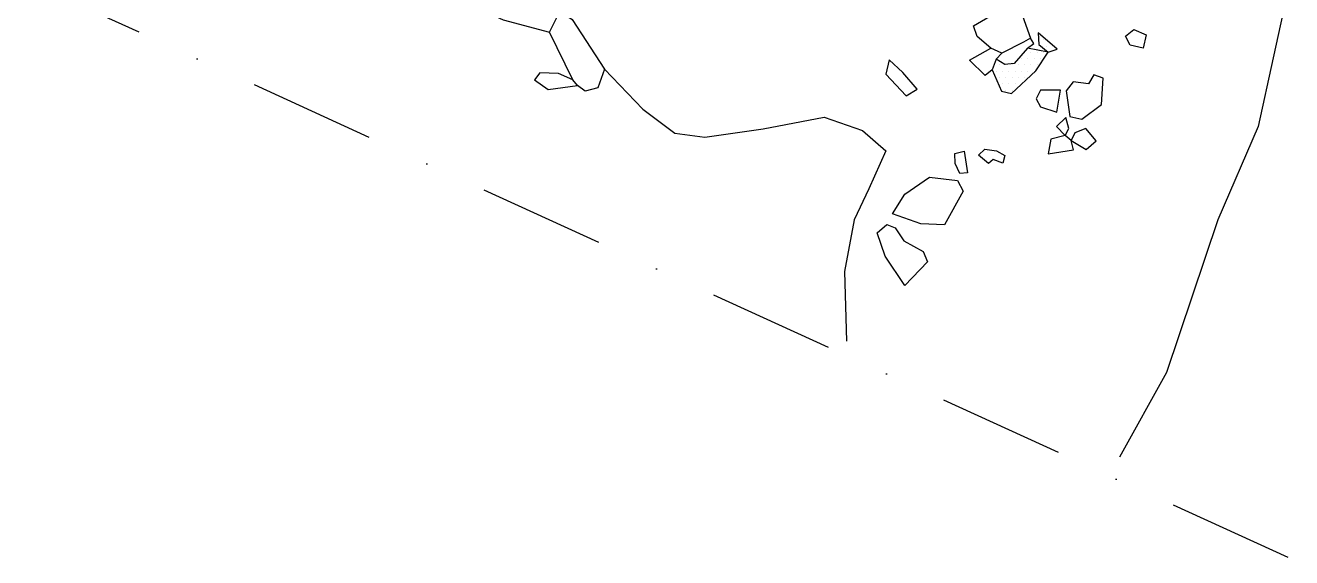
# Model space of a CAD drawing. Header units: metres. Extents: x 374 to 625, y -2083 to -1670.
# Drawn here: x 374.3 to 625.5, y -2082.6 to -1977.2 of the extents above; entities that cross this region are included whole.
import ezdxf

# ---------------------------------------------------------------- set-up
doc = ezdxf.new("R2010")
doc.units = ezdxf.units.M
doc.header["$LTSCALE"] = 25
doc.header["$MEASUREMENT"] = 0
doc.linetypes.add('STRICHPUNKTX2', pattern=[2, 1, -0.5, 0, -0.5])
doc.layers.get('0').update_dxf_attribs({"linetype": 'CONTINUOUS'})
for name, color, linetype in [('BEFUND', 1, 'CONTINUOUS'), ('GRABUNGSGRENZE', 3, 'STRICHPUNKTX2'), ('STEINE', 4, 'CONTINUOUS'), ('STEINESCHRAFF', 4, 'CONTINUOUS')]:
    doc.layers.add(name, color=color, linetype=linetype)

# ---------------------------------------------------------------- blocks, each defined once
blk = doc.blocks.new('*X8')
at = {"color": 0}
for p, q in [((576.25, -1980), (576.25, -1980)), ((576.875, -1981.25), (576.875, -1981.25)), ((578.125, -1981.25), (578.125, -1981.25)), ((571.875, -1983.75), (571.875, -1983.75)), ((572.5, -1982.5), (572.5, -1982.5)), ((573.125, -1983.75), (573.125, -1983.75)), ((573.75, -1982.5), (573.75, -1982.5)), ((574.375, -1983.75), (574.375, -1983.75)), ((575, -1982.5), (575, -1982.5)), ((575.625, -1983.75), (575.625, -1983.75)), ((576.25, -1982.5), (576.25, -1982.5)), ((566.875, -1986.25), (566.875, -1986.25)), ((567.5, -1985), (567.5, -1985)), ((568.125, -1986.25), (568.125, -1986.25)), ((568.75, -1985), (568.75, -1985)), ((569.375, -1986.25), (569.375, -1986.25)), ((570, -1985), (570, -1985)), ((570.625, -1986.25), (570.625, -1986.25)), ((571.25, -1985), (571.25, -1985)), ((571.875, -1986.25), (571.875, -1986.25)), ((572.5, -1985), (572.5, -1985)), ((573.125, -1986.25), (573.125, -1986.25)), ((573.75, -1985), (573.75, -1985)), ((574.375, -1986.25), (574.375, -1986.25)), ((575, -1985), (575, -1985)), ((567.5, -1987.5), (567.5, -1987.5)), ((568.125, -1988.75), (568.125, -1988.75)), ((568.75, -1987.5), (568.75, -1987.5)), ((569.375, -1988.75), (569.375, -1988.75)), ((570, -1987.5), (570, -1987.5)), ((570.625, -1988.75), (570.625, -1988.75)), ((571.25, -1987.5), (571.25, -1987.5)), ((571.875, -1988.75), (571.875, -1988.75)), ((572.5, -1987.5), (572.5, -1987.5)), ((568.75, -1990), (568.75, -1990)), ((570, -1990), (570, -1990))]:
    blk.add_line(p, q, dxfattribs=at)

msp = doc.modelspace()

# ---------------------------------------------------------------- linework, layer by layer
at = {"layer": 'BEFUND'}
for points in [[(434.48, -1941.2), (444.96, -1940.95), (452.93, -1939.39), (458.43, -1940.94), (463.64, -1944.89), (466, -1951.64), (462.67, -1955.77), (457.79, -1957.37), (451.54, -1958.36), (450.28, -1962.23), (453.55, -1965.63), (460.65, -1972.21), (469.06, -1976.04), (478.27, -1978.49)], [(562.66, -1946.45), (568.98, -1949.57), (576.57, -1952.49), (593.11, -1955.83), (608.63, -1958.05), (619.78, -1961.36), (624.2, -1972.43), (621.81, -1983.62), (618.82, -1997.17), (610.81, -2015.66), (600.66, -2045.91), (591.28, -2062.73)], [(489.19, -1985.87), (496.8, -1993.77), (503.13, -1998.52), (509.08, -1999.31), (520.67, -1997.63), (532.71, -1995.35), (540.35, -1998.01), (544.99, -2002.01), (541.57, -2009.55), (538.7, -2015.71), (536.76, -2025.94), (537.17, -2039.72)]]:
    msp.add_lwpolyline(points, dxfattribs=at)
at = {"layer": 'GRABUNGSGRENZE', "flags": 128}
msp.add_lwpolyline([(624.77, -2082.63), (388.85, -1974.85), (387.04, -1955.38), (389.22, -1930.71), (388.93, -1909.71), (387.25, -1896.29), (378.52, -1876.09), (375.34, -1859.06), (374.41, -1832.72), (374.33, -1824.54), (399.31, -1815.38), (401.13, -1800.42), (382.08, -1781.02), (384.3, -1766.82), (384.38, -1737.02), (394.13, -1733.57), (394.04, -1724.52), (387.27, -1723.58), (391.26, -1669.66), (422.49, -1670.34), (423.36, -1849.75), (496.94, -1894.6), (535.88, -1928.56), (625.45, -1954.93)], dxfattribs=at)
at = {"layer": 'STEINE'}
for points in [[(567.95, -1982.68), (565.81, -1981.68), (563.05, -1979.35), (562.38, -1977.27), (569.99, -1972.81), (572.09, -1975.29), (573.63, -1979.71), (572.26, -1980.48), (567.95, -1982.68)], [(482.89, -1987.98), (478.27, -1978.49), (479.79, -1975.48), (481.46, -1975.07), (482.74, -1976.03), (489.19, -1985.87), (487.83, -1989.54), (485.34, -1990.21), (483.86, -1989.1)], [(577.15, -1982.44), (578.93, -1981.88), (575.15, -1978.64), (575.32, -1980.98), (577.15, -1982.44)], [(592.5, -1979.33), (594.12, -1978), (596.62, -1979.05), (595.97, -1981.7), (593.42, -1981.1), (592.5, -1979.33)], [(573.08, -1981.65), (574.3, -1980.73), (573.63, -1979.71)], [(566.08, -1986), (564.66, -1987.12), (561.55, -1984.03), (565.81, -1981.68)], [(566.08, -1986), (567.93, -1990.21), (569.92, -1990.66), (574.73, -1986.17), (577.15, -1982.44), (573.08, -1981.65), (570.45, -1984.71), (568.57, -1984.92), (566.84, -1983.86), (566.08, -1986)], [(567.95, -1982.68), (566.84, -1983.86)], [(551.2, -1989.77), (548.34, -1986.48), (545.63, -1984), (544.98, -1986.85), (549.02, -1991.11), (551.2, -1989.77)], [(482.89, -1987.98), (480.04, -1986.67), (476.38, -1986.58), (475.31, -1987.96), (478.02, -1989.88), (483.86, -1989.1), (482.89, -1987.98)], [(580.75, -1990.16), (581.48, -1995.19), (583.87, -1995.74), (587.72, -1992.82), (588.06, -1987.63), (586.22, -1986.93), (585.16, -1988.77), (582.11, -1988.32), (580.75, -1990.16)], [(579.63, -1990.01), (575.61, -1990.03), (574.8, -1991.71), (575.62, -1993.33), (578.88, -1994.34), (579.63, -1990.01)], [(580.67, -1995.4), (578.84, -1997.18), (580.53, -1999.01), (581.24, -1997.58), (580.67, -1995.4)], [(581.7, -1999.97), (584.71, -2001.74), (586.69, -2000.05), (584.64, -1997.57), (582.46, -1998.44), (581.7, -1999.97)], [(580.53, -1999.01), (577.68, -1999.68), (577.14, -2002.63), (582.17, -2001.85), (581.7, -1999.97), (580.53, -1999.01)], [(559.66, -2006.52), (558.69, -2004.54), (558.63, -2002.56), (560.51, -2002.09), (561.19, -2006.41), (559.66, -2006.52)], [(563.36, -2002.89), (564.62, -2001.72), (566.91, -2002.01), (568.54, -2002.92), (568.19, -2004.45), (566.26, -2003.75), (565.35, -2004.56), (563.36, -2002.89)], [(546.27, -2014.51), (548.74, -2010.58), (553.66, -2007.21), (559.21, -2007.9), (560.29, -2010.03), (556.6, -2016.7), (551.92, -2016.47), (546.27, -2014.51)], [(543.23, -2018.24), (545.16, -2016.65), (546.79, -2017.26), (548.53, -2019.84), (552.35, -2021.96), (553.23, -2024.04), (548.77, -2028.69), (544.83, -2022.91), (543.23, -2018.24)]]:
    msp.add_lwpolyline(points, dxfattribs=at)

# ---------------------------------------------------------------- block references
at = {"layer": 'STEINESCHRAFF'}
msp.add_blockref('*X8', (0, 0), dxfattribs=at)

doc.saveas('drawing.dxf')
